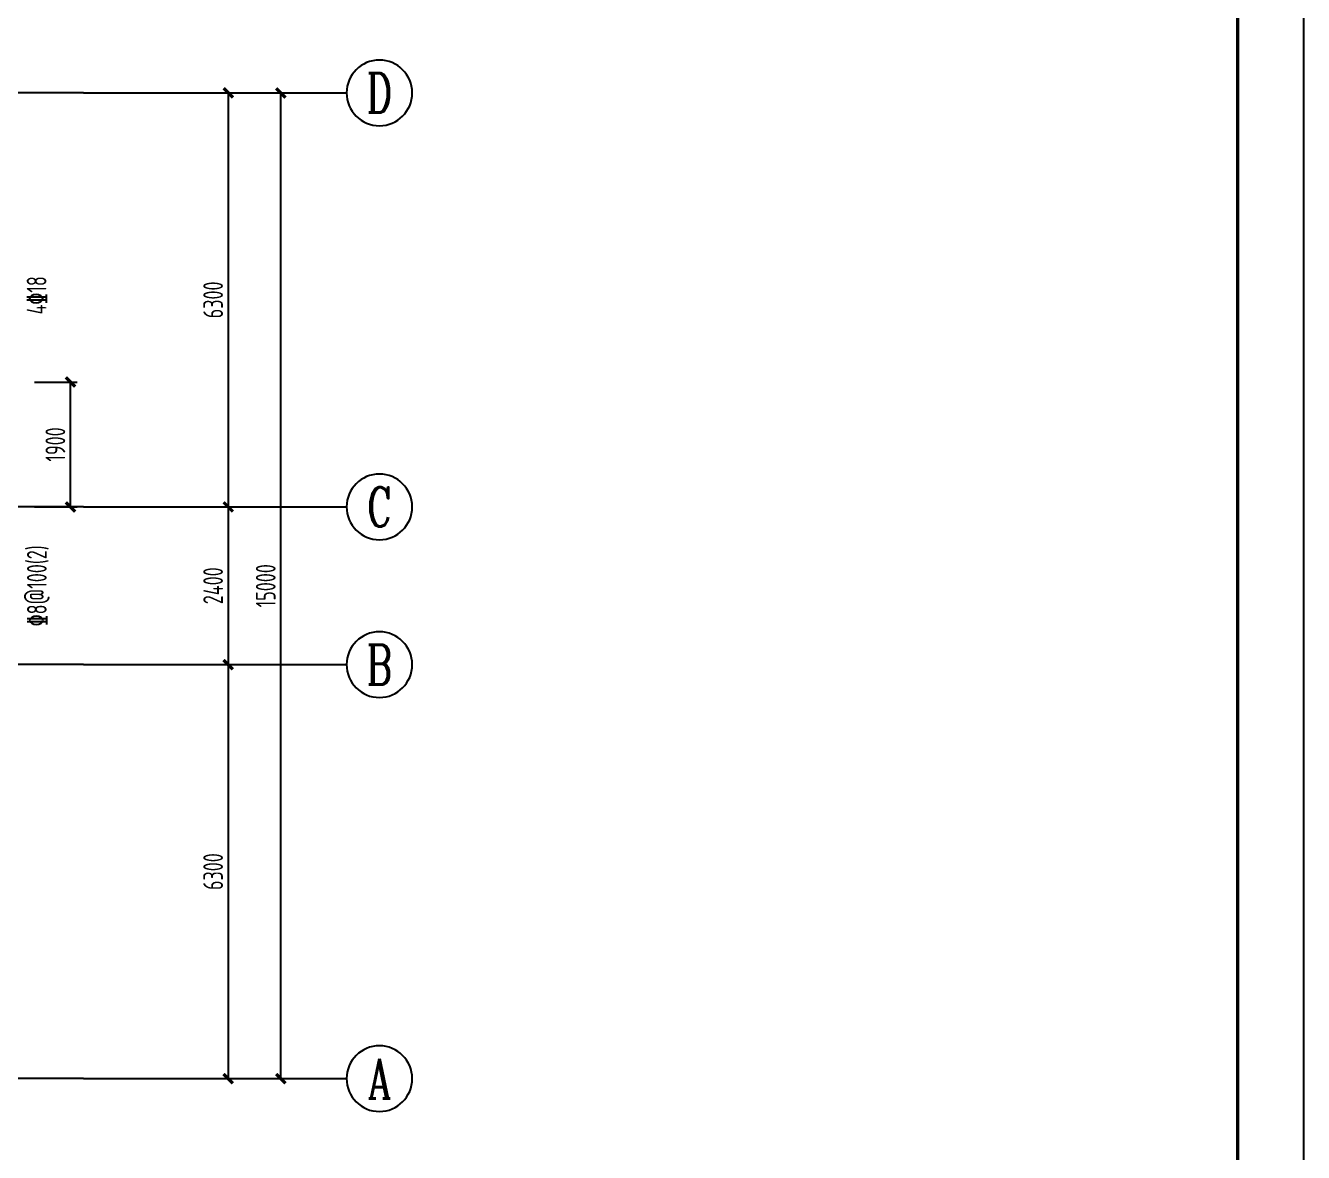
# Model space of a CAD drawing. Extents: x 9732137 to 18866768, y -962146 to 246094.
# Drawn here: x 9817015 to 9836457, y -291558 to -274410 of the extents above; entities that cross this region are included whole.
import ezdxf
from ezdxf.enums import TextEntityAlignment as Align

# ---------------------------------------------------------------- set-up
doc = ezdxf.new("R2010")
doc.units = 0
doc.header["$LTSCALE"] = 1000
doc.linetypes.add('DOTE', pattern=[2.42, 2, -0.2, 0.02, -0.2])
doc.layers.get('0').update_dxf_attribs({"linetype": 'CONTINUOUS'})
doc.layers.get('Defpoints').update_dxf_attribs({"linetype": 'CONTINUOUS'})
for name, color, linetype in [('AXIS', 1, 'DOTE'), ('AXIS_DIM', 3, 'CONTINUOUS'), ('AXIS_NUM', 7, 'CONTINUOUS'), ('BORDER', 7, 'CONTINUOUS'), ('DIM', 3, 'CONTINUOUS')]:
    doc.layers.add(name, color=color, linetype=linetype)
doc.layers.add('梁原位标注竖向', color=7, linetype='CONTINUOUS', lineweight=25)
doc.styles.add('TSSD_Axis', font='Complex.shx', dxfattribs={"width": 0.7, "bigfont": 'hztxt.shx'})
doc.styles.add('TSSD_Dimension', font='Tssdeng.shx', dxfattribs={"width": 0.7, "bigfont": 'hztxt.shx'})
doc.styles.add('TSSD_Rein', font='Tssdeng.shx', dxfattribs={"width": 0.7, "bigfont": 'hztxt.shx'})
doc.dimstyles.new('TSSD_100_100$0', dxfattribs={"dimtxt": 300, "dimasz": 100, "dimexe": 100, "dimexo": 250, "dimgap": 80, "dimtad": 1, "dimdec": 0, "dimzin": 0, "dimdsep": 46, "dimtxsty": 'TSSD_Dimension', "dimblk1": 'ARCHTICK', "dimblk2": 'ARCHTICK', "dimsah": 1, "dimcen": 0, "dimclrd": 3, "dimclre": 256, "dimclrt": 7, "dimadec": 1, "dimazin": 0, "dimtfac": 1, "dimtdec": 0, "dimtix": 1, "dimtmove": 2, "dimatfit": 3, "dimldrblk": 'ARCHTICK', "dimfxl": 1, "dimtolj": 1, "dimtzin": 0, "dimarcsym": 0})

# ---------------------------------------------------------------- blocks, each defined once
blk = doc.blocks.new('ts_axno')
at = {"color": 0, "linetype": 'ByBlock', "lineweight": -2}
blk.add_circle((0, 0), 0.5, dxfattribs=at)
at = {"color": 0, "linetype": 'ByBlock', "lineweight": -2, "style": 'TSSD_Axis', "width": 0.7}
blk.add_attdef('A', text='', height=0.6, dxfattribs=at).set_placement((0, 0), align=Align.MIDDLE_CENTER)
blk = doc.blocks.new('_ArchTick')
at = {"color": 0, "linetype": 'ByBlock', "const_width": 0.5}
blk.add_lwpolyline([(-0.71, -0.71), (0.71, 0.71)], dxfattribs=at)
blk = doc.blocks.new('*D94')
at = {"layer": 'AXIS_DIM', "lineweight": -2}
for p, q in [((9818149, -275435), (9820199, -275435)), ((9818149, -281735), (9820199, -281735))]:
    blk.add_line(p, q, dxfattribs=at)
at = {"layer": 'AXIS_DIM', "color": 3, "lineweight": -2}
blk.add_line((9820099, -275435), (9820099, -281735), dxfattribs=at)
at = {"layer": 'Defpoints', "color": 0}
for p in [(9817899, -275435), (9817899, -281735), (9820099, -281735)]:
    blk.add_point(p, dxfattribs=at)
at = {"layer": 'AXIS_DIM', "color": 3, "lineweight": -2, "xscale": 100, "yscale": 100, "zscale": 100}
for p, rotation in [((9820099, -275435), 90), ((9820099, -281735), 270)]:
    blk.add_blockref('_ArchTick', p, dxfattribs=dict(at, rotation=rotation))
at = {"layer": 'AXIS_DIM', "color": 7, "insert": (9819869, -278585), "char_height": 300, "attachment_point": 5, "rotation": 90, "style": 'TSSD_Dimension'}
blk.add_mtext('\\A1;6300', dxfattribs=at)
blk = doc.blocks.new('*D95')
at = {"layer": 'AXIS_DIM', "lineweight": -2}
for p, q in [((9818149, -281735), (9820199, -281735)), ((9818149, -284135), (9820199, -284135))]:
    blk.add_line(p, q, dxfattribs=at)
at = {"layer": 'AXIS_DIM', "color": 3, "lineweight": -2}
blk.add_line((9820099, -281735), (9820099, -284135), dxfattribs=at)
at = {"layer": 'Defpoints', "color": 0}
for p in [(9817899, -281735), (9817899, -284135), (9820099, -284135)]:
    blk.add_point(p, dxfattribs=at)
at = {"layer": 'AXIS_DIM', "color": 3, "lineweight": -2, "xscale": 100, "yscale": 100, "zscale": 100}
for p, rotation in [((9820099, -281735), 90), ((9820099, -284135), 270)]:
    blk.add_blockref('_ArchTick', p, dxfattribs=dict(at, rotation=rotation))
at = {"layer": 'AXIS_DIM', "color": 7, "insert": (9819869, -282935), "char_height": 300, "attachment_point": 5, "rotation": 90, "style": 'TSSD_Dimension'}
blk.add_mtext('\\A1;2400', dxfattribs=at)
blk = doc.blocks.new('*D96')
at = {"layer": 'AXIS_DIM', "lineweight": -2}
for p, q in [((9818149, -284135), (9820199, -284135)), ((9818149, -290435), (9820199, -290435))]:
    blk.add_line(p, q, dxfattribs=at)
at = {"layer": 'AXIS_DIM', "color": 3, "lineweight": -2}
blk.add_line((9820099, -284135), (9820099, -290435), dxfattribs=at)
at = {"layer": 'Defpoints', "color": 0}
for p in [(9817899, -284135), (9817899, -290435), (9820099, -290435)]:
    blk.add_point(p, dxfattribs=at)
at = {"layer": 'AXIS_DIM', "color": 3, "lineweight": -2, "xscale": 100, "yscale": 100, "zscale": 100}
for p, rotation in [((9820099, -284135), 90), ((9820099, -290435), 270)]:
    blk.add_blockref('_ArchTick', p, dxfattribs=dict(at, rotation=rotation))
at = {"layer": 'AXIS_DIM', "color": 7, "insert": (9819869, -287285), "char_height": 300, "attachment_point": 5, "rotation": 90, "style": 'TSSD_Dimension'}
blk.add_mtext('\\A1;6300', dxfattribs=at)
blk = doc.blocks.new('*D97')
at = {"layer": 'AXIS_DIM', "lineweight": -2}
for p, q in [((9818149, -275435), (9820999, -275435)), ((9818149, -290435), (9820999, -290435))]:
    blk.add_line(p, q, dxfattribs=at)
at = {"layer": 'AXIS_DIM', "color": 3, "lineweight": -2}
blk.add_line((9820899, -290435), (9820899, -275435), dxfattribs=at)
at = {"layer": 'Defpoints', "color": 0}
for p in [(9817899, -275435), (9820899, -275435), (9817899, -290435)]:
    blk.add_point(p, dxfattribs=at)
at = {"layer": 'AXIS_DIM', "color": 3, "lineweight": -2, "xscale": 100, "yscale": 100, "zscale": 100}
for p, rotation in [((9820899, -275435), 90), ((9820899, -290435), 270)]:
    blk.add_blockref('_ArchTick', p, dxfattribs=dict(at, rotation=rotation))
at = {"layer": 'AXIS_DIM', "color": 7, "insert": (9820669, -282935), "char_height": 300, "attachment_point": 5, "rotation": 90, "style": 'TSSD_Dimension'}
blk.add_mtext('\\A1;15000', dxfattribs=at)
blk = doc.blocks.new('*D159')
at = {"layer": 'Defpoints', "color": 0}
for p in [(9816899, -279835), (9817699, -279835), (9816899, -281735)]:
    blk.add_point(p, dxfattribs=at)
at = {"layer": 'DIM', "lineweight": -2}
for p, q in [((9817149, -279835), (9817799, -279835)), ((9817149, -281735), (9817799, -281735))]:
    blk.add_line(p, q, dxfattribs=at)
at = {"layer": 'DIM', "color": 3, "lineweight": -2}
blk.add_line((9817699, -281735), (9817699, -279835), dxfattribs=at)
at = {"layer": 'DIM', "color": 3, "lineweight": -2, "xscale": 100, "yscale": 100, "zscale": 100}
for p, rotation in [((9817699, -279835), 90), ((9817699, -281735), 270)]:
    blk.add_blockref('_ArchTick', p, dxfattribs=dict(at, rotation=rotation))
at = {"layer": 'DIM', "color": 7, "insert": (9817469, -280785), "char_height": 300, "attachment_point": 5, "rotation": 90, "style": 'TSSD_Dimension'}
blk.add_mtext('\\A1;1900', dxfattribs=at)

msp = doc.modelspace()

# ---------------------------------------------------------------- linework, layer by layer
at = {"layer": 'AXIS'}
for p, q in [((9817898.5, -275435.1, 0), (9793898.5, -275435.1, 0)), ((9817898.5, -281735.1, 0), (9793898.5, -281735.1, 0)), ((9817898.5, -284135.1, 0), (9793898.5, -284135.1, 0)), ((9817898.5, -290435.1, 0), (9793898.5, -290435.1, 0))]:
    msp.add_line(p, q, dxfattribs=at)
at = {"layer": 'AXIS_NUM'}
for p, q in [((9817898.5, -275435.1, 0), (9821898.5, -275435.1, 0)), ((9817898.5, -281735.1, 0), (9821898.5, -281735.1, 0)), ((9817898.5, -284135.1, 0), (9821898.5, -284135.1, 0)), ((9817898.5, -290435.1, 0), (9821898.5, -290435.1, 0))]:
    msp.add_line(p, q, dxfattribs=at)
at = {"layer": 'BORDER'}
msp.add_lwpolyline([(9777056.8, -308706.3), (9777056.8, -266706.3), (9836456.8, -266706.3), (9836456.8, -308706.3)], close=True, dxfattribs=at)
at = {"layer": 'BORDER', "const_width": 50}
msp.add_lwpolyline([(9779556.8, -307706.3), (9779556.8, -267706.3), (9835456.8, -267706.3), (9835456.8, -307706.3)], close=True, dxfattribs=at)

# ---------------------------------------------------------------- block references
at = {"layer": 'AXIS_NUM'}
ref = msp.add_blockref('ts_axno', (9822398.5, -275435.1, 0), dxfattribs=dict(at, xscale=-1000, yscale=1000, zscale=1000))
ref.add_attrib('D', 'D', dxfattribs={"height": 600, "style": 'TSSD_Axis', "width": 0.7}).set_placement((9822398.5, -275435.1, 0), align=Align.MIDDLE_CENTER)
ref = msp.add_blockref('ts_axno', (9822398.5, -281735.1, 0), dxfattribs=dict(at, xscale=-1000, yscale=1000, zscale=1000))
ref.add_attrib('C', 'C', dxfattribs={"height": 600, "style": 'TSSD_Axis', "width": 0.7}).set_placement((9822398.5, -281735.1, 0), align=Align.MIDDLE_CENTER)
ref = msp.add_blockref('ts_axno', (9822398.5, -284135.1, 0), dxfattribs=dict(at, xscale=-1000, yscale=1000, zscale=1000))
ref.add_attrib('B', 'B', dxfattribs={"height": 600, "style": 'TSSD_Axis', "width": 0.7}).set_placement((9822398.5, -284135.1, 0), align=Align.MIDDLE_CENTER)
ref = msp.add_blockref('ts_axno', (9822398.5, -290435.1, 0), dxfattribs=dict(at, xscale=-1000, yscale=1000, zscale=1000))
ref.add_attrib('A', 'A', dxfattribs={"height": 600, "style": 'TSSD_Axis', "width": 0.7}).set_placement((9822398.5, -290435.1, 0), align=Align.MIDDLE_CENTER)

# ---------------------------------------------------------------- texts
at = {"layer": '梁原位标注竖向', "style": 'TSSD_Rein', "width": 0.7}
msp.add_text('4%%13218', height=300, rotation=90, dxfattribs=at).set_placement((9817333.2, -278224), align=Align.RIGHT)
msp.add_text('%%1328@100(2)', height=300, rotation=90, dxfattribs=at).set_placement((9817037.3, -282935.1), align=Align.TOP_CENTER)

# ---------------------------------------------------------------- dimensions: what is measured, and where the dimension line sits
at = {"layer": 'AXIS_DIM'}
for base, p1, p2, picture, middle in [((9820098.5, -281735.1, 0), (9817898.5, -275435.1, 0), (9817898.5, -281735.1, 0), '*D94', (9819868.5, -278585.1, 0)), ((9820898.5, -275435.1, 0), (9817898.5, -290435.1, 0), (9817898.5, -275435.1, 0), '*D97', (9820668.5, -282935.1, 0)), ((9820098.5, -284135.1, 0), (9817898.5, -281735.1, 0), (9817898.5, -284135.1, 0), '*D95', (9819868.5, -282935.1, 0)), ((9820098.5, -290435.1, 0), (9817898.5, -284135.1, 0), (9817898.5, -290435.1, 0), '*D96', (9819868.5, -287285.1, 0))]:
    dim = msp.add_linear_dim(base=base, p1=p1, p2=p2, angle=90, dimstyle='TSSD_100_100$0', dxfattribs=at)
    dim.commit()
    dim.dimension.update_dxf_attribs({"geometry": picture, "text_midpoint": middle})
at = {"layer": 'DIM'}
dim = msp.add_linear_dim(base=(9817698.5, -279835.1, 0), p1=(9816898.5, -281735.1, 0), p2=(9816898.5, -279835.1, 0), angle=90, dimstyle='TSSD_100_100$0', dxfattribs=at)
dim.commit()
dim.dimension.update_dxf_attribs({"geometry": '*D159', "text_midpoint": (9817468.5, -280785.1, 0)})

doc.saveas('drawing.dxf')
